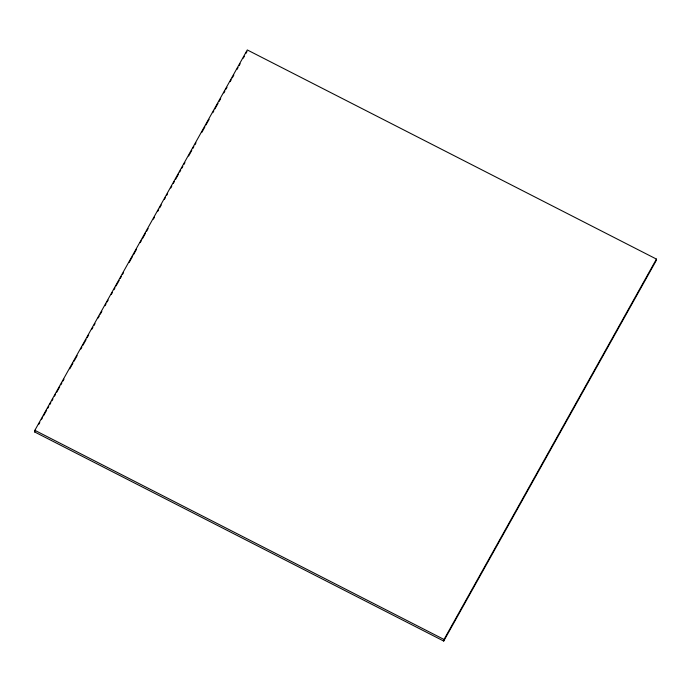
<?xml version="1.0" encoding="UTF-8"?>
<svg xmlns="http://www.w3.org/2000/svg" width="691" height="691" viewBox="0 0 691 691"><rect width="100%" height="100%" fill="white"/><g stroke="black" fill="none" stroke-linecap="round" stroke-linejoin="round"><path stroke-width="1.04" d="M34.55 431.91L34.852 430.32L247.283 49.942L656.45 259.09L656.148 260.68L443.717 641.058L34.55 431.91L35.604 430.027M443.717 641.058L444.019 639.469L656.45 259.09M38.756 424.369L39.81 422.486M41.382 419.662L42.436 417.779M43.49 415.896L46.642 410.247M47.696 408.364L48.75 406.481M49.795 404.598L50.849 402.715M51.903 400.832L52.957 398.949M54.529 396.124L55.582 394.241M56.636 392.358L59.789 386.71M60.843 384.827L61.896 382.944M62.941 381.061L63.995 379.178M69.782 368.821L72.935 363.172M73.989 361.289L77.142 355.64M80.821 349.05L81.875 347.167M82.929 345.284L86.081 339.635M87.135 337.752L88.707 334.928M91.86 329.279L92.914 327.396M93.967 325.513L95.021 323.63M98.174 317.981L99.228 316.098M100.273 314.215L101.853 311.391M105.006 305.742L106.06 303.859M107.114 301.976L108.167 300.093M111.32 294.444L112.374 292.561M113.946 289.736L115 287.853M116.053 285.97L119.206 280.321M120.26 278.438L121.314 276.555M122.359 274.673L123.413 272.79M129.2 262.433L132.352 256.784M133.406 254.901L136.559 249.252M140.238 242.662L141.292 240.779M142.346 238.896L145.499 233.238M146.552 231.355L148.124 228.531M153.385 219.116L154.439 217.233M157.591 211.584L158.645 209.701M159.69 207.818L161.271 204.994M164.423 199.345L165.477 197.462M166.531 195.579L167.585 193.696M170.737 188.047L171.791 186.164M173.363 183.34L174.417 181.457M175.471 179.574L178.624 173.925M179.677 172.042L180.731 170.159M181.776 168.276L182.83 166.393M183.884 164.51L184.938 162.627M188.617 156.036L191.77 150.388M192.824 148.505L193.869 146.622M194.922 144.739L195.976 142.856M201.763 132.499L204.916 126.85M205.97 124.967L209.123 119.318M212.802 112.728L213.856 110.845M214.901 108.962L218.062 103.313M219.107 101.43L220.688 98.606M223.841 92.957L224.895 91.074M225.948 89.191L227.002 87.308M230.155 81.659L231.209 79.776M232.254 77.893L233.834 75.069M236.987 69.42L238.041 67.537M239.095 65.654L240.14 63.771M243.301 58.122L244.346 56.239M245.927 53.414L246.981 51.531M34.852 430.32L444.019 639.469"/></g></svg>
